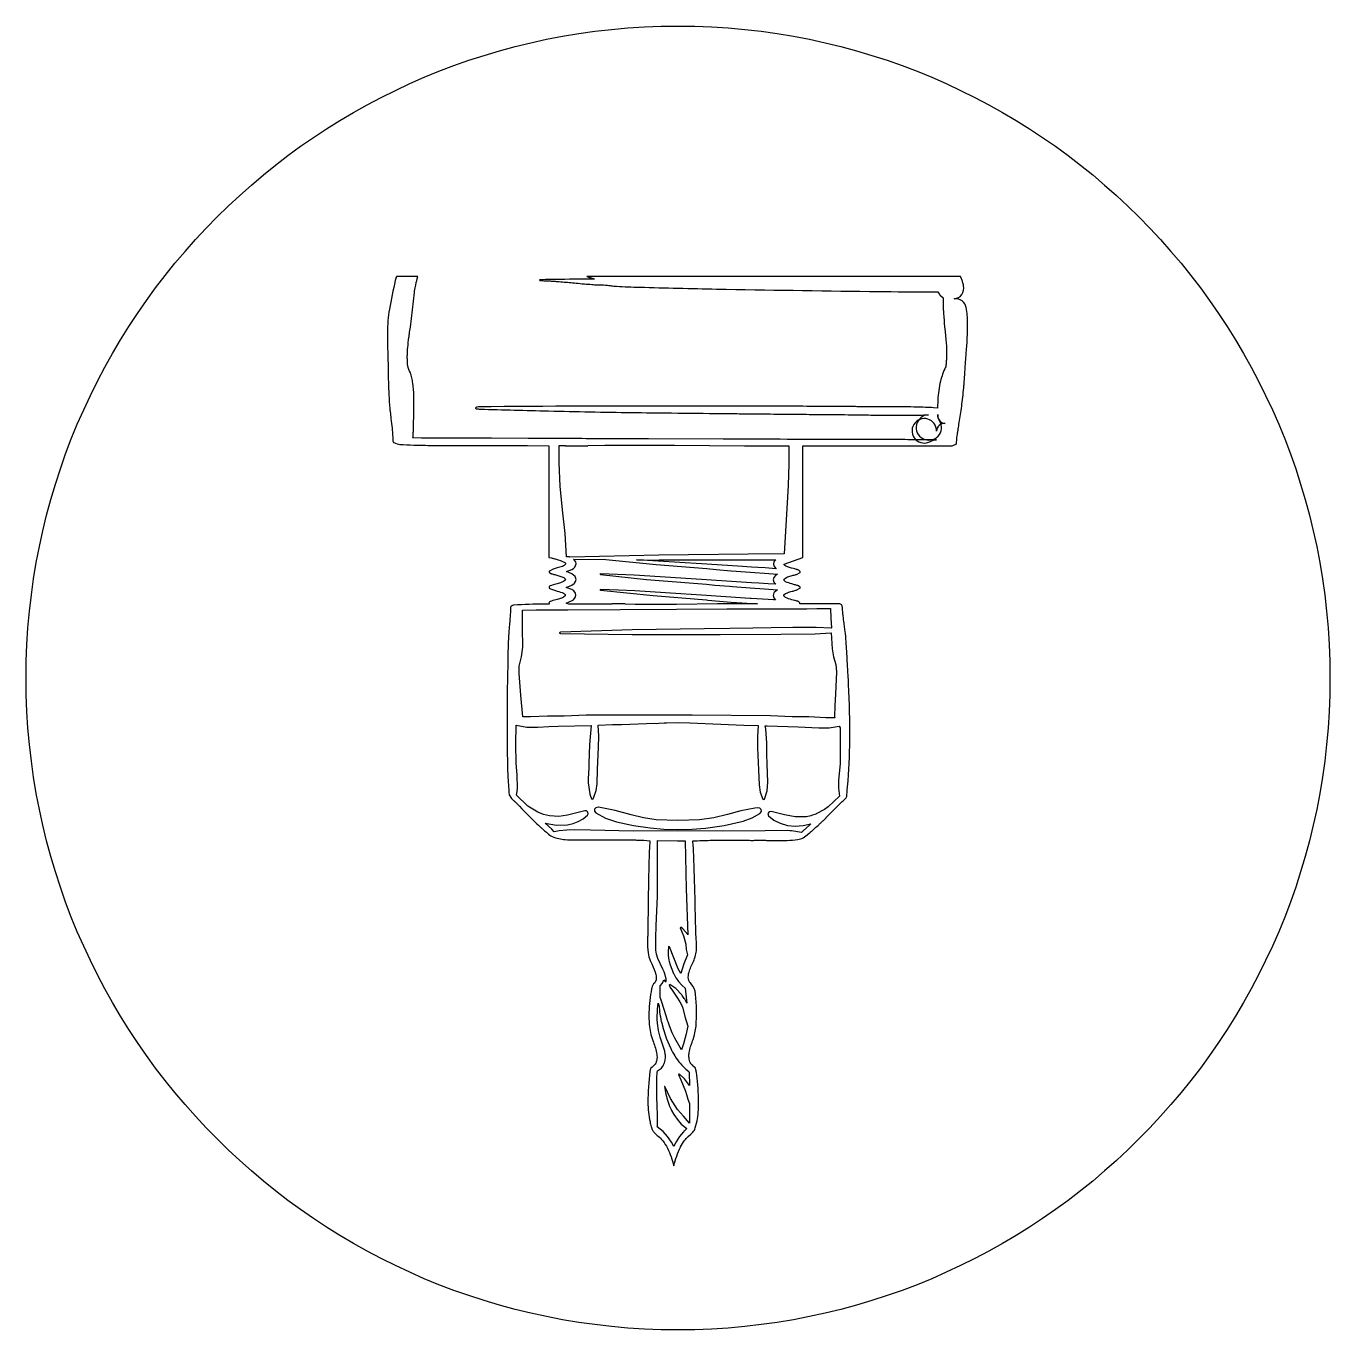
# Model space of a CAD drawing. Extents: x -250 to 250, y -318 to 318.
# Drawn here: x -64.23 to -39.23, y -283.53 to -258.53 of the extents above; entities that cross this region are included whole.
import ezdxf

# ---------------------------------------------------------------- set-up
doc = ezdxf.new("R2010")
doc.units = 0
doc.layers.get('0').update_dxf_attribs({"linetype": 'CONTINUOUS'})

msp = doc.modelspace()

# ---------------------------------------------------------------- linework, layer by layer
msp.add_lwpolyline([(-51.685, -280.028), (-51.685, -280.026), (-51.684, -280.025, -0.03828), (-51.607, -279.901, -0.055603), (-51.539, -279.827), (-51.487, -279.782, 0.057386), (-51.418, -279.704, 0.131201), (-51.403, -279.66), (-51.403, -279.659), (-51.377, -279.568, 0.051741), (-51.338, -279.23, 0.033492), (-51.367, -278.707), (-51.374, -278.647), (-51.381, -278.596), (-51.383, -278.578), (-51.384, -278.567), (-51.406, -278.502), (-51.412, -278.498), (-51.419, -278.494), (-51.425, -278.491), (-51.427, -278.489), (-51.448, -278.467), (-51.466, -278.45, -0.116741), (-51.504, -278.393, -0.079756), (-51.524, -278.295, -0.052248), (-51.519, -278.216, -0.034582), (-51.491, -278.1, -0.006025), (-51.48, -278.07, -0.002956), (-51.459, -278.007, 0.026619), (-51.408, -277.836, 0.038185), (-51.388, -277.713, 0.049725), (-51.397, -277.095, 0.14696), (-51.482, -276.899), (-51.496, -276.882, -0.086774), (-51.525, -276.834, -0.082829), (-51.537, -276.776), (-51.535, -276.737, -0.048927), (-51.522, -276.673, -0.030841), (-51.486, -276.575, -0.00641), (-51.461, -276.521, 0.006037), (-51.438, -276.47, 0.043129), (-51.396, -276.348, 0.048319), (-51.379, -276.235, 0.011716), (-51.378, -276.191, 0.009427), (-51.379, -276.137, 0.005896), (-51.38, -276.097, 0.002976), (-51.385, -276.019, -0.008884), (-51.391, -275.895, -0.00273), (-51.402, -275.491), (-51.403, -275.429), (-51.406, -275.305), (-51.407, -275.241, 0.004592), (-51.432, -274.433, 0.014018), (-51.45, -274.169, -0.342309), (-51.446, -274.156), (-51.41, -274.155), (-51.364, -274.154), (-51.317, -274.152), (-51.27, -274.151, -0.000836), (-51.154, -274.148, -0.001399), (-51.085, -274.146, -0.003168), (-50.969, -274.145, -0.003657), (-50.869, -274.145, 0.001031), (-50.669, -274.146, 0.000667), (-50.362, -274.147, 0.000431), (-50.264, -274.147, -0.00093), (-50.054, -274.147, -0.002389), (-50.014, -274.148, -0.001591), (-49.953, -274.149), (-49.848, -274.151), (-49.838, -274.151, 0.030673), (-49.44, -274.132, 0.11215), (-49.336, -274.096), (-49.282, -274.062), (-49.226, -274.018), (-49.223, -274.015), (-49.196, -273.991), (-49.191, -273.987, 0.004506), (-49.108, -273.915, 0.004659), (-49.029, -273.843, 0.002985), (-48.983, -273.799, 0.002777), (-48.933, -273.752), (-48.895, -273.715), (-48.893, -273.712), (-48.625, -273.443), (-48.598, -273.415), (-48.583, -273.401), (-48.566, -273.387, 0.049043), (-48.511, -273.331, 0.121556), (-48.498, -273.302), (-48.497, -273.292, -0.003867), (-48.494, -273.259, -0.002586), (-48.49, -273.208), (-48.487, -273.179), (-48.482, -273.119, 0.017953), (-48.44, -272.217, 0.015269), (-48.461, -271.156, 0.00476), (-48.472, -270.972, -0.003825), (-48.481, -270.823), (-48.485, -270.758), (-48.487, -270.71, 0.005864), (-48.51, -270.336, 0.010895), (-48.529, -270.135, 0.002258), (-48.535, -270.085, 0.001132), (-48.548, -269.986, -0.002352), (-48.566, -269.845, -0.004805), (-48.573, -269.776, -0.005279), (-48.575, -269.762, -0.000648), (-48.583, -269.652), (-48.592, -269.635), (-48.595, -269.631), (-48.629, -269.615), (-48.632, -269.614), (-48.707, -269.614), (-48.806, -269.613), (-49.395, -269.611), (-49.395, -269.595), (-49.395, -269.594), (-49.423, -269.57, 0.039615), (-49.438, -269.564, 0.00951), (-49.499, -269.547), (-49.551, -269.533, -0.037496), (-49.673, -269.49, -0.144494), (-49.699, -269.468), (-49.702, -269.463), (-49.703, -269.446), (-49.702, -269.442), (-49.671, -269.414, -0.042376), (-49.635, -269.399, -0.017772), (-49.546, -269.372, 0.000786), (-49.475, -269.353, 0.005797), (-49.465, -269.35), (-49.395, -269.315), (-49.394, -269.312), (-49.392, -269.298), (-49.392, -269.295), (-49.421, -269.269, 0.039623), (-49.436, -269.263, 0.009478), (-49.497, -269.245), (-49.549, -269.231, -0.037487), (-49.671, -269.188, -0.144428), (-49.697, -269.166), (-49.7, -269.161), (-49.701, -269.145), (-49.699, -269.14), (-49.668, -269.113, -0.042406), (-49.633, -269.097, -0.017802), (-49.544, -269.07, 0.000771), (-49.472, -269.051, 0.0058), (-49.463, -269.049), (-49.393, -269.013), (-49.392, -269.011), (-49.389, -268.996), (-49.39, -268.994), (-49.419, -268.967, 0.039583), (-49.434, -268.961, 0.009532), (-49.495, -268.944), (-49.52, -268.937, -0.033065), (-49.668, -268.887, -0.150327), (-49.695, -268.865), (-49.698, -268.86), (-49.7, -268.85), (-49.341, -268.726), (-49.341, -268.721), (-49.341, -268.683), (-49.341, -268.308), (-49.341, -267.743), (-49.341, -267.476), (-49.342, -266.842), (-49.342, -266.662), (-49.342, -266.621), (-49.341, -266.583), (-46.477, -266.583), (-46.405, -266.553), (-46.401, -266.548), (-46.395, -266.536), (-46.394, -266.529, -0.005759), (-46.39, -266.478, -0.005135), (-46.384, -266.421, -0.004405), (-46.377, -266.365, -0.003702), (-46.367, -266.299, -0.003253), (-46.357, -266.233, -0.001603), (-46.334, -266.099, 0.011224), (-46.288, -265.784, 0.009909), (-46.25, -265.425, 0.002771), (-46.244, -265.345, 0.001888), (-46.236, -265.228, -0.000124), (-46.221, -265.009, -0.001613), (-46.22, -264.992, -0.001923), (-46.216, -264.934, -0.001084), (-46.207, -264.831), (-46.206, -264.812, 0.02174), (-46.181, -264.226, 0.043311), (-46.207, -263.933, 0.397761), (-46.435, -263.764, 0.444272), (-46.258, -263.514, 0.017202), (-46.276, -263.443, 0.018132), (-46.298, -263.378), (-46.316, -263.335), (-53.479, -263.335), (-53.478, -263.335), (-53.477, -263.336, 0.013786), (-53.417, -263.358, 0.011288), (-53.343, -263.381), (-53.336, -263.386), (-53.441, -263.387), (-53.647, -263.389), (-53.76, -263.39), (-53.813, -263.39), (-53.905, -263.391), (-53.979, -263.392, 0.003516), (-54.376, -263.398, 0.174215), (-54.384, -263.401), (-54.386, -263.405), (-54.383, -263.41), (-54.381, -263.411), (-54.364, -263.415), (-54.348, -263.415, -0.00444), (-54.261, -263.418, -0.003967), (-54.163, -263.423, -0.003379), (-54.068, -263.43, -0.002764), (-53.951, -263.439, -0.003238), (-53.688, -263.463, 0.001959), (-53.529, -263.477, 0.002635), (-53.387, -263.489, 0.003492), (-53.28, -263.497, -0.047191), (-53.121, -263.503, -0.007445), (-53.043, -263.508), (-53.031, -263.509), (-53.017, -263.512, 0.025263), (-52.911, -263.523, 0.006115), (-52.47, -263.541, 0.002663), (-50.993, -263.576, 0.001342), (-48.061, -263.622, 0.001185), (-46.96, -263.633, 0.006853), (-46.769, -263.632), (-46.749, -263.633), (-46.721, -263.684), (-46.711, -263.691), (-46.704, -263.695), (-46.697, -263.699), (-46.651, -263.747), (-46.648, -263.758), (-46.647, -263.764), (-46.647, -263.778, 0.008987), (-46.649, -263.852, 0.008021), (-46.648, -263.935, 0.006866), (-46.644, -264.017, 0.005639), (-46.637, -264.115, 0.007092), (-46.615, -264.355, -0.003541), (-46.603, -264.475, -0.013849), (-46.585, -264.74, -0.021417), (-46.586, -264.912, -0.004851), (-46.589, -264.954, -0.004327), (-46.592, -265.001, -0.012866), (-46.6, -265.067, -0.083355), (-46.603, -265.077, 0.059305), (-46.7, -265.343, 0.046154), (-46.751, -265.704), (-46.759, -265.858), (-46.832, -265.853, 0.007528), (-47.149, -265.84, 0.005036), (-47.624, -265.833, 0.000865), (-47.744, -265.833, 0.000432), (-47.984, -265.832, -0.000151), (-48.125, -265.832, -0.000303), (-48.195, -265.832, -0.000632), (-48.305, -265.832, -0.000642), (-48.414, -265.831, 0.000329), (-49.039, -265.827, 0.000339), (-49.644, -265.824, 0.000212), (-49.977, -265.823, 0.000176), (-50.379, -265.822), (-50.438, -265.822), (-50.534, -265.821), (-50.66, -265.821), (-50.701, -265.821), (-50.754, -265.821), (-50.799, -265.821), (-50.845, -265.821), (-50.938, -265.82), (-51.058, -265.82), (-51.221, -265.82), (-51.373, -265.82), (-51.597, -265.82, 0.002365), (-55.561, -265.835, 0.176351), (-55.612, -265.854), (-55.614, -265.855), (-55.616, -265.861), (-55.616, -265.862), (-55.61, -265.868), (-55.608, -265.87, 0.093899), (-55.596, -265.873, 0.017011), (-55.528, -265.878, 0.002519), (-54.217, -265.914, 0.002072), (-52.622, -265.944, 0.000809), (-51.857, -265.953, 0.000638), (-50.887, -265.963, -0.000237), (-50.677, -265.965, -0.000161), (-50.367, -265.968), (-50.304, -265.968), (-50.176, -265.97, 0.000217), (-49.897, -265.973, 0.000194), (-49.586, -265.975), (-49.376, -265.977), (-49.304, -265.978), (-49.267, -265.978), (-49.22, -265.979), (-49.209, -265.979), (-49.124, -265.979), (-49.003, -265.981), (-48.931, -265.981, 0.000271), (-48.819, -265.982, 0.000265), (-48.704, -265.983, -0.001428), (-48.538, -265.985, -0.000868), (-48.265, -265.988, 0.000259), (-47.902, -265.994, 0.000874), (-47.794, -265.995, 0.004825), (-47.284, -265.996, 0.007013), (-46.932, -265.988, 0.765795), (-47.038, -266.445, 0.765795), (-46.717, -266.104, -0.13427), (-46.753, -265.981), (-46.753, -265.992), (-46.753, -266.004, 0.387544), (-46.612, -266.154, 0.428386), (-46.776, -266.301, 0.773204), (-47.212, -266.174, 0.773204), (-46.893, -266.498, -0.129509), (-46.778, -266.466), (-46.828, -266.467), (-46.884, -266.467), (-46.935, -266.467), (-46.998, -266.468), (-47.038, -266.468), (-47.12, -266.469), (-47.156, -266.469), (-47.176, -266.469), (-47.203, -266.469), (-47.223, -266.469, 0.00663), (-47.432, -266.463, 0.00398), (-47.781, -266.46, 0.00051), (-47.849, -266.461, 0.000254), (-47.987, -266.461, -0.000176), (-48.102, -266.461, -0.000353), (-48.159, -266.461, -0.000564), (-48.232, -266.461, -0.000571), (-48.304, -266.461, 0.0003), (-48.576, -266.461, 0.000187), (-49.015, -266.46), (-49.066, -266.46), (-49.168, -266.46, -0.000071), (-49.46, -266.459, -0.000158), (-49.591, -266.459), (-49.638, -266.459), (-49.776, -266.458), (-49.845, -266.458), (-49.894, -266.458), (-49.937, -266.458), (-49.969, -266.458), (-50.014, -266.458), (-50.056, -266.458), (-50.114, -266.458), (-50.143, -266.458), (-50.204, -266.458, -0.000392), (-50.399, -266.457, -0.000266), (-50.686, -266.457), (-50.747, -266.456), (-50.869, -266.456), (-52.296, -266.451, 0.000194), (-52.439, -266.451, 0.000097), (-52.726, -266.45, -0.00008), (-52.986, -266.449, -0.00016), (-53.115, -266.448, -0.000239), (-53.273, -266.447, -0.000252), (-53.421, -266.446, 0.000216), (-54.021, -266.443, 0.000224), (-54.6, -266.44), (-54.607, -266.44), (-55.309, -266.437, -0.000729), (-55.376, -266.436, -0.00058), (-55.46, -266.436), (-55.506, -266.435), (-55.634, -266.434), (-56.402, -266.437), (-56.417, -266.437), (-56.574, -266.435), (-56.652, -266.434), (-56.816, -266.427, 0.008666), (-56.81, -266.361, 0.008222), (-56.807, -266.292, 0.011819), (-56.799, -265.62, 0.033155), (-56.818, -265.381, 0.018044), (-56.837, -265.278, 0.019375), (-56.862, -265.184, -0.113651), (-56.913, -265.047, -0.021483), (-56.919, -265.033, -0.008329), (-56.923, -264.922, -0.010775), (-56.923, -264.837, -0.016222), (-56.915, -264.697, -0.011636), (-56.893, -264.504, -0.002883), (-56.884, -264.438, -0.001433), (-56.864, -264.305), (-56.788, -263.643), (-56.783, -263.618), (-56.772, -263.553), (-56.762, -263.5), (-56.751, -263.449), (-56.751, -263.447), (-56.75, -263.443), (-56.735, -263.378), (-56.724, -263.335), (-57.13, -263.335), (-57.132, -263.339), (-57.134, -263.343, 0.048136), (-57.155, -263.411, 0.006095), (-57.266, -263.964, 0.026968), (-57.295, -264.18, 0.01998), (-57.306, -264.472, 0.005153), (-57.305, -264.574, 0.002615), (-57.299, -264.773, -0.002157), (-57.295, -264.931, -0.002731), (-57.292, -265.056), (-57.291, -265.117, 0.007691), (-57.278, -265.605, 0.014258), (-57.259, -265.867, 0.002953), (-57.252, -265.932, 0.00148), (-57.237, -266.061, -0.003072), (-57.216, -266.245, -0.00628), (-57.208, -266.335, -0.012103), (-57.202, -266.433, 0.007702), (-57.199, -266.496), (-57.19, -266.516), (-57.185, -266.52), (-57.12, -266.547, 0.041803), (-57.069, -266.555, 0.007947), (-56.8, -266.567, 0.003242), (-56.444, -266.575, 0.003358), (-56.101, -266.579, -0.005852), (-55.758, -266.577, -0.000976), (-55.588, -266.575), (-55.559, -266.575, 0.001934), (-55.159, -266.578, 0.001433), (-54.619, -266.579), (-54.211, -266.583), (-54.211, -266.721), (-54.211, -266.795), (-54.211, -266.808), (-54.21, -266.955), (-54.21, -266.985), (-54.21, -267.055), (-54.21, -267.268), (-54.21, -267.562), (-54.21, -267.849), (-54.211, -268.104), (-54.211, -268.284), (-54.211, -268.423), (-54.211, -268.726), (-54.155, -268.733), (-54.15, -268.735, 0.021468), (-54.136, -268.739, 0.004835), (-54.071, -268.757, -0.051068), (-53.905, -268.819, -0.317118), (-53.891, -268.847), (-53.891, -268.851), (-53.913, -268.876, -0.060707), (-53.948, -268.894, -0.022367), (-54.049, -268.925), (-54.091, -268.936), (-54.13, -268.947), (-54.2, -268.983), (-54.201, -268.985), (-54.203, -268.999), (-54.202, -269.002), (-54.173, -269.029, 0.039685), (-54.159, -269.034, 0.009492), (-54.098, -269.052), (-54.073, -269.059, -0.033064), (-53.925, -269.109, -0.150283), (-53.897, -269.131), (-53.895, -269.136), (-53.893, -269.152), (-53.895, -269.157), (-53.926, -269.184, -0.042363), (-53.962, -269.2, -0.017749), (-54.051, -269.227), (-54.074, -269.233, 0.031444), (-54.184, -269.269, 0.158238), (-54.202, -269.284), (-54.203, -269.286), (-54.205, -269.301), (-54.204, -269.304), (-54.201, -269.311, 0.126767), (-54.181, -269.325, 0.034082), (-54.1, -269.353), (-54.048, -269.367, -0.037508), (-53.926, -269.41, -0.144508), (-53.899, -269.432), (-53.897, -269.437), (-53.896, -269.454), (-53.897, -269.458), (-53.928, -269.486, -0.042357), (-53.964, -269.501, -0.017745), (-54.053, -269.528), (-54.076, -269.534, 0.031466), (-54.186, -269.57, 0.157929), (-54.204, -269.586), (-54.205, -269.588), (-54.207, -269.602), (-54.206, -269.605), (-54.203, -269.614, -0.483466), (-54.207, -269.617, 0.000988), (-54.252, -269.617, 0.000982), (-54.297, -269.617, 0.015398), (-54.881, -269.638, 0.167084), (-54.932, -269.659), (-54.936, -269.664), (-54.943, -269.68), (-54.943, -269.689, -0.004959), (-54.945, -269.733, -0.004339), (-54.947, -269.785, -0.003582), (-54.95, -269.834, -0.002845), (-54.955, -269.896, -0.002925), (-54.966, -270.019, 0.002486), (-54.975, -270.123, 0.011126), (-54.988, -270.341, 0.007049), (-54.997, -270.685), (-54.999, -270.854), (-54.999, -270.866, -0.001483), (-55, -270.911, -0.000838), (-55.002, -270.99, 0.000544), (-55.004, -271.092, 0.00132), (-55.005, -271.134, 0.004019), (-55.007, -271.342, 0.000766), (-55.007, -272.437, 0.003541), (-55.006, -272.531, 0.002474), (-55.004, -272.667), (-55.003, -272.711), (-55.002, -272.763, 0.007539), (-54.997, -272.893, 0.005267), (-54.986, -273.08, 0.002294), (-54.984, -273.107, 0.001145), (-54.98, -273.16), (-54.974, -273.225), (-54.971, -273.277), (-54.926, -273.348), (-54.899, -273.372), (-54.887, -273.382), (-54.876, -273.391), (-54.868, -273.4), (-54.865, -273.403, 0.00383), (-54.503, -273.767, 0.01108), (-54.374, -273.889, 0.0027), (-54.333, -273.927, 0.002011), (-54.276, -273.976), (-54.257, -273.993), (-54.237, -274.011, 0.074323), (-54.145, -274.073, 0.062096), (-54.02, -274.114, 0.026012), (-53.896, -274.131, 0.018858), (-53.724, -274.14, 0.004477), (-53.667, -274.14, 0.002233), (-53.554, -274.139, -0.003058), (-53.457, -274.138, -0.001772), (-53.289, -274.138), (-53.244, -274.138, 0.000175), (-53.012, -274.14, 0.000351), (-52.896, -274.14, 0.000592), (-52.753, -274.14, 0.00053), (-52.593, -274.14, -0.003968), (-52.506, -274.141, -0.003021), (-52.391, -274.143), (-52.271, -274.158, 0.003081), (-52.274, -274.193, 0.002502), (-52.277, -274.237, 0.008303), (-52.288, -274.477, 0.00385), (-52.301, -274.995, 0.000907), (-52.303, -275.18, 0.00048), (-52.308, -275.531, -0.001496), (-52.313, -275.92, -0.007408), (-52.315, -275.999), (-52.319, -276.071, 0.044451), (-52.308, -276.306, 0.069901), (-52.267, -276.45, 0.006814), (-52.256, -276.477, 0.003589), (-52.232, -276.526), (-52.23, -276.529, -0.05066), (-52.159, -276.722, -0.105017), (-52.155, -276.823), (-52.162, -276.855), (-52.18, -276.878), (-52.2, -276.901), (-52.227, -276.948), (-52.227, -276.95), (-52.228, -276.951, 0.058926), (-52.24, -276.995, 0.011974), (-52.273, -277.215, 0.049114), (-52.284, -277.676, 0.071326), (-52.216, -277.986), (-52.205, -278.014, -0.045335), (-52.14, -278.249, -0.098192), (-52.142, -278.363, -0.059562), (-52.161, -278.419, -0.088768), (-52.185, -278.452), (-52.19, -278.456), (-52.227, -278.495), (-52.228, -278.496), (-52.229, -278.497), (-52.23, -278.499), (-52.26, -278.524), (-52.271, -278.577, 0.034064), (-52.311, -279.17, 0.053722), (-52.27, -279.546, 0.013343), (-52.248, -279.638, 0.063573), (-52.24, -279.657), (-52.236, -279.663), (-52.236, -279.665, 0.123752), (-52.229, -279.694, 0.061231), (-52.196, -279.743), (-52.17, -279.769), (-52.13, -279.804), (-52.115, -279.817, -0.056267), (-52.027, -279.908, -0.041964), (-51.935, -280.051, -0.042658), (-51.813, -280.385, -0.045547), (-51.685, -280.028)], format="xyb", close=True)
for points in [[(-54.012, -266.912), (-54.012, -266.577), (-53.891, -266.577), (-53.895, -266.583), (-53.465, -266.583), (-53.464, -266.575), (-53.138, -266.573), (-51.798, -266.571), (-50.459, -266.582), (-50.382, -266.583), (-49.606, -266.583), (-49.606, -266.925), (-49.618, -267.343), (-49.646, -267.782), (-49.697, -268.654), (-50.39, -268.66), (-52.1, -268.68), (-53.805, -268.719), (-53.82, -268.712), (-53.874, -268.712), (-53.899, -268.265), (-53.946, -267.811), (-53.991, -267.358), (-54.012, -266.912)], [(-49.863, -269.538), (-49.9, -269.535), (-50.006, -269.527), (-50.114, -269.521), (-50.329, -269.508), (-50.351, -269.507), (-51.285, -269.445), (-51.679, -269.418), (-51.976, -269.399), (-52.558, -269.365), (-52.873, -269.351), (-53.217, -269.34), (-53.232, -269.345), (-53.221, -269.351), (-52.211, -269.454), (-51.186, -269.538), (-51.164, -269.54), (-50.712, -269.582), (-50.212, -269.615), (-50.976, -269.615), (-51.764, -269.623), (-52.553, -269.622), (-52.744, -269.62), (-52.745, -269.614), (-52.998, -269.614), (-52.996, -269.619), (-53.828, -269.618), (-53.878, -269.598), (-53.773, -269.557), (-53.736, -269.533), (-53.702, -269.492), (-53.691, -269.448), (-53.701, -269.405), (-53.733, -269.365), (-53.772, -269.338), (-53.875, -269.297), (-53.771, -269.255), (-53.727, -269.224), (-53.721, -269.217), (-53.696, -269.181), (-53.689, -269.146), (-53.708, -269.087), (-53.77, -269.037), (-53.873, -268.995), (-53.769, -268.954), (-53.735, -268.932), (-53.71, -268.907), (-53.687, -268.845), (-53.695, -268.805), (-53.723, -268.768), (-53.738, -268.755), (-53.116, -268.763), (-52.154, -268.858), (-51.182, -268.938), (-51.002, -268.953), (-50.716, -268.977), (-50.619, -268.985), (-50.263, -269.012), (-50.262, -269.012), (-50.076, -269.025), (-49.825, -269.043), (-49.865, -269.07), (-49.896, -269.109), (-49.906, -269.151), (-49.895, -269.197), (-49.858, -269.238), (-50.007, -269.227), (-50.184, -269.217), (-50.326, -269.209), (-50.422, -269.202), (-51.283, -269.145), (-52.577, -269.064), (-53.215, -269.04), (-53.23, -269.045), (-53.219, -269.051), (-52.337, -269.143), (-51.439, -269.216), (-51.439, -269.216), (-51.184, -269.238), (-51.024, -269.252), (-50.746, -269.275), (-50.689, -269.279), (-50.349, -269.305), (-50.078, -269.325), (-49.825, -269.343), (-49.826, -269.343), (-49.853, -269.361), (-49.894, -269.404), (-49.908, -269.452), (-49.897, -269.497), (-49.863, -269.538)], [(-49.853, -268.939), (-50.06, -268.924), (-50.203, -268.916), (-50.324, -268.909), (-50.584, -268.891), (-51.281, -268.845), (-52.527, -268.767), (-52.399, -268.768), (-52.397, -268.768), (-52.16, -268.774), (-52.094, -268.769), (-50.387, -268.769), (-49.86, -268.766), (-49.893, -268.806), (-49.904, -268.849), (-49.892, -268.896), (-49.853, -268.939)], [(-54.778, -270.805), (-54.732, -270.626), (-54.711, -270.444), (-54.717, -270.075), (-54.718, -269.731), (-54.456, -269.726), (-53.845, -269.726), (-52.833, -269.72), (-51.762, -269.713), (-50.797, -269.71), (-50.374, -269.709), (-49.7, -269.707), (-49.264, -269.707), (-49.069, -269.701), (-49.015, -269.702), (-48.807, -269.704), (-48.806, -269.889), (-48.791, -270.074), (-48.794, -270.077), (-49.083, -270.065), (-49.529, -270.068), (-49.947, -270.075), (-50.299, -270.079), (-50.741, -270.084), (-51.232, -270.09), (-52.612, -270.113), (-53.987, -270.157), (-54.011, -270.169), (-53.987, -270.181), (-52.609, -270.2), (-51.23, -270.2), (-50.926, -270.199), (-49.761, -270.191), (-49.103, -270.187), (-48.795, -270.171), (-48.778, -270.478), (-48.75, -270.629), (-48.704, -270.777), (-48.696, -270.919), (-48.715, -271.347), (-48.729, -271.563), (-48.732, -271.777), (-48.729, -271.798), (-48.897, -271.798), (-49.225, -271.782), (-49.544, -271.777), (-49.962, -271.759), (-51.462, -271.747), (-53.497, -271.749), (-53.915, -271.765), (-54.234, -271.767), (-54.562, -271.781), (-54.711, -271.78), (-54.746, -271.362), (-54.781, -270.947), (-54.778, -270.805)], [(-52.595, -273.969), (-53.411, -273.954), (-53.713, -273.946), (-53.863, -273.949), (-54.012, -273.965), (-54.106, -273.984), (-54.155, -273.934), (-54.283, -273.817), (-54.066, -273.859), (-53.849, -273.851), (-53.745, -273.827), (-53.646, -273.789), (-53.554, -273.736), (-53.47, -273.667), (-53.455, -273.637), (-53.463, -273.606), (-53.486, -273.584), (-53.52, -273.581), (-53.854, -273.666), (-54.02, -273.689), (-54.199, -273.68), (-54.312, -273.653), (-54.418, -273.61), (-54.614, -273.489), (-54.828, -273.279), (-54.815, -273.209), (-54.809, -273.139), (-54.819, -272.9), (-54.839, -272.664), (-54.841, -272.301), (-54.835, -271.939), (-54.632, -271.974), (-54.42, -271.978), (-54.211, -271.967), (-54.031, -271.959), (-53.401, -271.942), (-53.432, -272.308), (-53.441, -272.676), (-53.444, -272.76), (-53.445, -272.762), (-53.455, -272.964), (-53.455, -272.972), (-53.455, -273.041), (-53.455, -273.044), (-53.427, -273.256), (-53.426, -273.261), (-53.419, -273.284), (-53.394, -273.35), (-53.378, -273.359), (-53.363, -273.35), (-53.349, -273.322), (-53.305, -273.194), (-53.285, -273.061), (-53.276, -272.787), (-53.255, -272.363), (-53.252, -272.15), (-53.262, -271.94), (-53.262, -271.938), (-52.992, -271.929), (-52.819, -271.924), (-52.819, -271.924), (-52.178, -271.902), (-52.146, -271.907), (-52.103, -271.899), (-51.996, -271.896), (-51.953, -271.894), (-51.73, -271.889), (-51.506, -271.896), (-50.468, -271.937), (-50.198, -271.947), (-50.209, -272.158), (-50.207, -272.371), (-50.189, -272.796), (-50.18, -273.086), (-50.158, -273.226), (-50.105, -273.36), (-50.086, -273.367), (-50.075, -273.36), (-50.024, -273.199), (-50.01, -273.029), (-50.024, -272.685), (-50.027, -272.492), (-50.027, -272.459), (-50.032, -272.284), (-50.052, -272.009), (-50.059, -271.952), (-50.021, -271.953), (-49.825, -271.959), (-49.429, -271.972), (-49.034, -271.993), (-48.834, -271.991), (-48.642, -271.961), (-48.625, -271.987), (-48.621, -272.334), (-48.626, -272.682), (-48.654, -272.991), (-48.659, -273.147), (-48.639, -273.297), (-48.855, -273.505), (-48.925, -273.554), (-48.925, -273.554), (-49.084, -273.64), (-49.092, -273.644), (-49.172, -273.672), (-49.187, -273.676), (-49.271, -273.694), (-49.489, -273.699), (-49.691, -273.661), (-49.949, -273.592), (-49.988, -273.598), (-50.014, -273.634), (-50, -273.677), (-49.893, -273.761), (-49.773, -273.821), (-49.633, -273.86), (-49.486, -273.874), (-49.336, -273.864), (-49.188, -273.832), (-49.304, -273.937), (-49.317, -273.948), (-49.366, -273.998), (-49.443, -273.981), (-49.473, -273.976), (-49.519, -273.969), (-49.558, -273.965), (-49.592, -273.962), (-49.639, -273.959), (-50.061, -273.964), (-50.876, -273.974), (-51.736, -273.968), (-52.595, -273.969)], [(-51.203, -273.911), (-50.846, -273.864), (-50.483, -273.777), (-50.313, -273.713), (-50.163, -273.63), (-50.134, -273.594), (-50.137, -273.557), (-50.165, -273.529), (-50.214, -273.522), (-50.263, -273.53), (-50.526, -273.582), (-50.786, -273.65), (-51.048, -273.713), (-51.318, -273.755), (-51.735, -273.768), (-52.152, -273.752), (-52.395, -273.715), (-52.631, -273.658), (-52.938, -273.576), (-53.255, -273.513), (-53.267, -273.513), (-53.31, -273.524), (-53.334, -273.552), (-53.334, -273.587), (-53.307, -273.621), (-53.122, -273.72), (-52.911, -273.794), (-52.585, -273.865), (-52.268, -273.908), (-52.006, -273.933), (-51.736, -273.942), (-51.466, -273.935), (-51.203, -273.911)], [(-52.16, -276.253), (-52.16, -276.052), (-52.159, -276.028), (-52.158, -275.981), (-52.158, -275.965), (-52.158, -275.965), (-52.158, -275.964), (-52.153, -275.835), (-52.153, -275.835), (-52.151, -275.777), (-52.151, -275.777), (-52.127, -275.227), (-52.126, -275.192), (-52.125, -274.906), (-52.125, -274.808), (-52.124, -274.633), (-52.124, -274.62), (-52.124, -274.562), (-52.124, -274.479), (-52.124, -274.449), (-52.124, -274.361), (-52.124, -274.296), (-52.124, -274.277), (-52.127, -274.151), (-51.74, -274.159), (-51.736, -274.159), (-51.733, -274.159), (-51.597, -274.158), (-51.579, -275.078), (-51.545, -275.957), (-51.546, -275.956), (-51.546, -275.956), (-51.547, -275.955), (-51.638, -275.845), (-51.677, -275.811), (-51.691, -275.822), (-51.63, -275.976), (-51.586, -276.137), (-51.574, -276.239), (-51.554, -276.34), (-51.619, -276.516), (-51.677, -276.701), (-51.729, -276.611), (-51.814, -276.401), (-51.895, -276.191), (-51.907, -276.182), (-51.918, -276.191), (-51.924, -276.263), (-51.924, -276.276), (-51.92, -276.354), (-51.92, -276.355), (-51.92, -276.355), (-51.914, -276.398), (-51.906, -276.444), (-51.9, -276.468), (-51.883, -276.535), (-51.82, -276.698), (-51.815, -276.709), (-51.774, -276.782), (-51.768, -276.791), (-51.725, -276.853), (-51.718, -276.862), (-51.668, -276.919), (-51.656, -276.931), (-51.599, -276.98), (-51.563, -277.268), (-51.605, -277.195), (-51.616, -277.178), (-51.656, -277.12), (-51.662, -277.111), (-51.773, -276.991), (-51.892, -276.912), (-51.905, -276.926), (-51.875, -276.979), (-51.872, -276.984), (-51.753, -277.155), (-51.696, -277.242), (-51.65, -277.337), (-51.65, -277.337), (-51.649, -277.341), (-51.601, -277.527), (-51.547, -277.71), (-51.582, -277.882), (-51.631, -278.051), (-51.665, -278.164), (-51.796, -277.942), (-51.843, -277.84), (-51.856, -277.808), (-51.884, -277.735), (-51.897, -277.702), (-51.923, -277.628), (-51.932, -277.6), (-51.961, -277.51), (-51.961, -277.51), (-51.961, -277.51), (-52.045, -277.249), (-52.045, -277.249), (-52.071, -277.171), (-52.074, -277.168), (-52.075, -277.125), (-52.077, -277.09), (-52.073, -277.012), (-52.077, -276.936), (-52.029, -276.884), (-52.006, -276.822), (-51.977, -276.856), (-51.962, -276.852), (-51.961, -276.805), (-51.995, -276.685), (-52.001, -276.67), (-52.023, -276.616), (-52.117, -276.415), (-52.147, -276.328), (-52.16, -276.253)], [(-51.771, -279.929), (-51.795, -279.971), (-51.816, -280.016), (-51.86, -279.933), (-51.934, -279.828), (-52.019, -279.728), (-52.13, -279.642), (-52.127, -279.628), (-52.126, -279.446), (-52.126, -279.396), (-52.13, -279.258), (-52.137, -279.048), (-52.137, -279.048), (-52.139, -278.914), (-52.14, -278.903), (-52.14, -278.815), (-52.14, -278.815), (-52.14, -278.815), (-52.139, -278.764), (-52.139, -278.763), (-52.139, -278.763), (-52.137, -278.699), (-52.137, -278.698), (-52.13, -278.597), (-52.128, -278.568), (-52.049, -278.515), (-52.023, -278.48), (-52.017, -278.47), (-51.996, -278.422), (-51.993, -278.416), (-51.981, -278.364), (-51.981, -278.361), (-51.976, -278.31), (-51.976, -278.267), (-51.978, -278.249), (-51.989, -278.187), (-52.074, -277.924), (-52.109, -277.792), (-52.129, -277.655), (-52.133, -277.581), (-52.131, -277.527), (-52.131, -277.527), (-52.127, -277.431), (-52.125, -277.402), (-52.117, -277.303), (-52.116, -277.29), (-52.116, -277.29), (-52.114, -277.268), (-52.097, -277.326), (-52.089, -277.414), (-52.085, -277.439), (-52.074, -277.51), (-52.071, -277.53), (-52.053, -277.618), (-52.052, -277.626), (-52.027, -277.725), (-52.025, -277.733), (-51.96, -277.936), (-51.959, -277.937), (-51.959, -277.938), (-51.872, -278.139), (-51.856, -278.17), (-51.837, -278.206), (-51.813, -278.248), (-51.792, -278.282), (-51.766, -278.322), (-51.745, -278.353), (-51.716, -278.391), (-51.694, -278.419), (-51.662, -278.455), (-51.64, -278.479), (-51.602, -278.515), (-51.583, -278.533), (-51.524, -278.579), (-51.522, -278.597), (-51.514, -278.846), (-51.608, -278.72), (-51.714, -278.626), (-51.724, -278.634), (-51.68, -278.736), (-51.591, -278.954), (-51.569, -279.023), (-51.545, -279.107), (-51.545, -279.107), (-51.515, -279.191), (-51.516, -279.489), (-51.514, -279.573), (-51.629, -279.438), (-51.742, -279.306), (-51.878, -279.095), (-51.984, -278.867), (-51.992, -278.869), (-51.964, -279.016), (-51.935, -279.132), (-51.904, -279.224), (-51.901, -279.232), (-51.867, -279.307), (-51.857, -279.327), (-51.811, -279.406), (-51.733, -279.516), (-51.724, -279.528), (-51.703, -279.553), (-51.699, -279.558), (-51.672, -279.588), (-51.567, -279.674), (-51.567, -279.674), (-51.567, -279.674), (-51.567, -279.674), (-51.59, -279.697), (-51.618, -279.724), (-51.619, -279.726), (-51.63, -279.738), (-51.702, -279.826), (-51.771, -279.929)]]:
    msp.add_lwpolyline(points, close=True)
msp.add_circle((-51.733, -271.034), 12.5)

doc.saveas('drawing.dxf')
